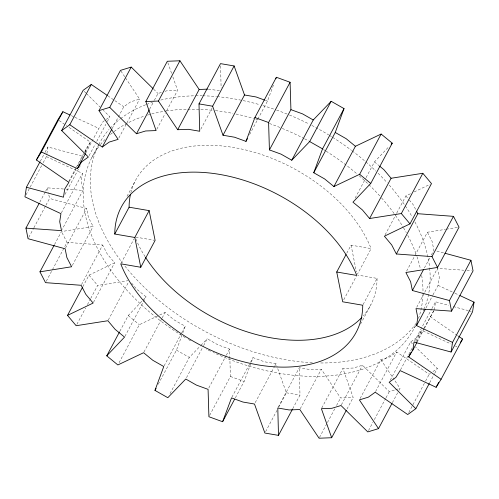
<?xml version="1.0" encoding="UTF-8"?>
<svg xmlns="http://www.w3.org/2000/svg" width="499" height="499" viewBox="0 0 499 499"><rect width="100%" height="100%" fill="white"/><g stroke="black" fill="none" stroke-linecap="round" stroke-linejoin="round"><path stroke-width="0.37" stroke-dasharray="2.5 1.87" d="M43.17 162.736L46.451 156.599L46.787 154.378M46.9 153.636L47.929 146.98L82.747 156.33M46.451 156.599L82.435 173.39L81.206 181.405L83.002 190.381L62.232 229.278M85.653 152.476L86.221 148.771L90.363 142.103L67.459 126.297M434.28 309.966L435.533 301.808L448.869 305.394M432.964 294.903L438.06 285.347L439.295 277.332L437.498 268.356L463.783 270.221M158.252 384.255L176.471 350.136L181.798 335.665M182.859 332.771L185.254 326.259L174.357 320.059L165.088 312.455L139.364 324.699L118.962 362.91M249.619 134.549L267.47 101.11L273.689 84.499M235.36 397.834L244.105 381.461L253.024 357.627L264.439 361.781L275.991 363.759L276.77 365.935M40.276 161.308L44.648 153.118M45.01 152.438L47.929 146.98M26.042 194.81L41.71 165.468M39.783 202.189L45.253 191.953M45.615 191.273L47.436 187.861L65.219 189.121M28.786 237.337L33.52 228.467M33.888 227.781L45.546 205.944M45.908 205.264L49.557 198.44L48.497 193.15M68.731 181.524L76.016 167.876M76.384 167.196L84.4 152.183M84.761 151.496L86.221 148.771M69.23 181.686L76.154 168.718M77.613 165.986L83.077 155.75M84.899 152.338L90.363 142.103M85.759 152.975L98.877 128.411L103.093 121.625L105.557 119.854M64.926 194.46L80.227 165.799M89.103 155.657L95.297 144.061M96.75 141.329L105.863 124.27M107.322 121.538L109.867 116.76L103.33 110.279M61.302 212.973L82.435 173.39M91.635 157.965L98.446 145.215A182.385 116.011 28.1 0 0 122.511 263.023M112.125 128.611L123.783 106.774L130.682 101.821L139.626 99.095L125.162 77.389M54.528 244.535L61.452 231.567L93.113 226.496L88.392 217.308L86.626 208.495L49.557 198.44M118.856 137.992L126.509 123.665M126.871 122.979L139.626 99.095M46.251 281.286L67.022 242.389L61.452 231.567M65.494 248.072L86.626 208.495M149.613 109.187L153.985 100.998M154.347 100.318L157.996 93.488L161.495 92.421M72.343 265.393L93.113 226.496M156.829 129.204L165.213 113.51M166.666 110.778L177.6 90.307L172.723 76.515M127.027 196.325L135.273 180.888M81.512 284.598L102.644 245.021L67.022 242.389M82.822 286.732L89.015 275.13L114.62 262.798L107.285 254.041L102.644 245.021M76.883 324.35L85.628 307.977M87.45 304.565L90.369 299.101M90.731 298.421L97.654 285.453L127.894 280.719M93.481 302.382L114.62 262.798M121.082 263.16L133.982 239.002M200.798 129.21L212.094 108.052M108.277 320.059L128.318 282.528M119.866 331.261L128.243 315.568L146.045 296.83L136.607 289.083L130.85 282.197M124.912 336.407L146.045 296.83M143.955 352.032L161.807 318.599M162.169 317.913L165.088 312.455M164.121 365.842L181.249 333.769M181.611 333.083L185.254 326.259M170.009 393.611L189.321 357.44L200.392 345.907M186.483 377.668L203.243 346.275M203.604 345.595L207.247 338.771L217.957 344.859L229.577 349.088L229.808 356.698M208.807 387.985L225.935 355.912M226.297 355.232L229.577 349.088M209.636 415.368L230.407 376.471L229.833 357.459M231.892 397.204L250.111 363.085M250.473 362.405L253.024 357.627M355.138 198.078L365.711 178.286M366.073 177.607L374.456 161.907L389.114 146.475M255.22 402.656L274.531 366.491M274.893 365.804L275.991 363.759M346.761 253.218L351.065 245.165L371.106 248.589L357.496 274.088M278.161 407.321L299.294 367.744L310.64 369.684L321.325 369.272L340.567 397.959L353.167 397.472L342.9 368.43L353.398 368.025L362.505 365.249L389.282 391.646L395.008 389.9M265.611 431.679L276.901 410.527M278.729 407.115L286.376 392.782L277.026 366.659M343.767 299.78L356.311 276.296M385.109 234.836L396.406 213.678M396.774 212.998L405.88 195.939L410.727 193.606M292.701 408.762L299.993 395.114L299.294 367.744M300.192 408.849L321.325 369.272M363.097 304.552L377.069 278.386L357.771 275.08M360.503 324.15L370.894 304.689M321.768 408.014L342.9 368.43M406.616 271.144L427.387 232.247L445.476 229.347M319.435 437.536L327.088 423.208M327.45 422.528L334.735 408.874M336.557 405.462L340.567 397.959M341.372 404.826L362.505 365.249M346.973 409.068L353.167 397.472M424.399 267.988L429.864 257.752M431.323 255.02L433.874 250.242L432.109 241.429L427.387 232.247M360.103 398.539L380.874 359.642L389.819 356.916L396.711 351.963L429.209 374.275L430.456 373.377M416.727 307.253L424.381 292.925M424.743 292.239L437.498 268.356M375.579 391.547L396.711 351.963M414.532 327.618L415.249 326.277M426.04 307.864L432.596 295.583M390.224 380.188L410.627 341.977L417.401 337.112L421.624 330.326L451.264 344.079M414.401 341.391L431.523 309.318M431.891 308.632L435.533 301.808M400.485 369.909L412.149 348.071M415.792 341.247L421.624 330.326M368.512 430.543L372.884 422.354M374.344 419.622L385.64 398.47M386.001 397.784L389.282 391.646M416.653 341.884L423.576 328.916M423.938 328.236L433.899 310.578M417.152 342.04L424.075 329.078M424.437 328.392L433.912 310.652M392.364 402.699L398.558 391.104M398.919 390.418L400.011 388.372L394.484 380.07M408.8 412.486L425.198 381.779M425.56 381.099L429.209 374.275M429.683 382.77L434.417 373.894M434.785 373.215L437.336 368.437L415.536 346.836M200.922 345.358L207.247 338.771M106.175 119.417L109.867 116.76M432.957 371.58L437.336 368.437M414.182 191.94L430.101 184.274M164.994 91.354L167.096 90.712L177.6 90.307M395.719 389.682L400.011 388.372M446.231 229.222L457.539 227.413M208.333 89.115L219.691 90.737M65.993 189.177L83.002 190.381M466.877 270.439L471.511 270.77M135.797 237.112L154.359 240.287M286.376 392.782L299.993 395.114M453.31 306.586L468.124 310.565M468.867 310.765L471.829 311.557M436.837 251.047L444.253 253.062M265.331 100.33L267.47 101.11M230.407 376.471L244.105 381.461M71.351 115.643L74.176 116.953M74.881 117.277L98.877 128.411M455.493 346.044L456.909 346.699M438.06 285.347L454.29 292.919M455.001 293.25L459.23 295.227M176.471 350.136L189.321 357.44M107.859 95.839L114.227 100.212M114.864 100.648L123.783 106.774M430.132 316.634L456.859 335.072M457.496 335.515L458.768 336.395M59.181 120.59L66.822 125.86M374.456 161.907L379.171 165.78M128.243 315.568L139.364 324.699M153.623 89.184L157.996 93.488M410.627 341.977L412.81 344.135M84.256 91.379L85.89 93.001M86.433 93.544L100.062 107.042M405.88 195.939L408.812 199.444M409.305 200.024L413.209 204.702L416.197 210.497M89.015 275.13L97.654 285.453M380.874 359.642L394.06 379.433M120.908 71.008L124.738 76.752M167.845 62.718L171.693 73.609M351.065 245.165L356.417 271.899M47.436 187.861L48.347 192.396M220.564 65.905L221.126 87.955M416.172 323.29A182.385 116.011 28.1 0 1 319.385 362.966M312.305 362.742A182.385 116.011 28.1 0 1 124.844 265.992M98.802 144.542A182.385 116.011 28.1 0 1 109.075 129.434M110.054 128.337A182.385 116.011 28.1 0 1 119.991 119.105M120.596 118.631A182.385 116.011 28.1 0 1 145.958 104.647M146.669 104.385A182.385 116.011 28.1 0 1 152.463 102.389M160.759 100.068A182.385 116.011 28.1 0 1 194.891 95.796M195.664 95.783A182.385 116.011 28.1 0 1 201.895 95.783M202.675 95.802A182.385 116.011 28.1 0 1 216.466 96.569M217.227 96.638A182.385 116.011 28.1 0 1 259.96 104.765M262.879 105.607A182.385 116.011 28.1 0 1 275.853 109.817M276.571 110.073A182.385 116.011 28.1 0 1 287.293 114.14M289.42 115.007A182.385 116.011 28.1 0 1 309.081 124.02M311.838 125.424A182.385 116.011 28.1 0 1 328.698 134.905M329.359 135.31A182.385 116.011 28.1 0 1 331.985 136.932M332.64 137.344A182.385 116.011 28.1 0 1 351.57 150.392M352.182 150.848A182.385 116.011 28.1 0 1 365.218 161.37M365.804 161.876A182.385 116.011 28.1 0 1 375.94 171.145M378.092 173.253A182.385 116.011 28.1 0 1 387.174 182.765M389.245 185.092A182.385 116.011 28.1 0 1 404.932 205.32M405.369 205.962A182.385 116.011 28.1 0 1 411.856 216.36M414.931 221.93A182.385 116.011 28.1 0 1 429.589 267.464M429.67 268.237A182.385 116.011 28.1 0 1 424.53 307.977M424.244 308.681A182.385 116.011 28.1 0 1 422.703 312.162M145.128 256.711A133.09 84.655 28.1 0 1 135.896 239.071M130.85 192.708A133.09 84.655 28.1 0 1 244.236 149.631A133.09 84.655 28.1 0 1 371.106 248.589M377.069 278.386A133.09 84.655 28.1 0 1 363.403 315.711M415.536 325.579A182.385 116.011 28.1 0 1 213.31 352.519M210.503 351.202A182.385 116.011 28.1 0 1 206.324 349.175M190.637 340.798A182.385 116.011 28.1 0 1 187.961 339.239M185.297 337.655A182.385 116.011 28.1 0 1 99.931 145.209M100.418 144.616A182.385 116.011 28.1 0 1 105.457 139.059M110.46 134.456A182.385 116.011 28.1 0 1 113.429 132.054M114.04 131.586A182.385 116.011 28.1 0 1 144.56 116.042M147.523 115.126A182.385 116.011 28.1 0 1 165.468 111.121M166.236 111.009A182.385 116.011 28.1 0 1 186.957 109.237M187.724 109.219A182.385 116.011 28.1 0 1 212.349 110.285M215.412 110.628A182.385 116.011 28.1 0 1 233.002 113.416M236.039 114.034A182.385 116.011 28.1 0 1 253.554 118.4M255.713 119.03A182.385 116.011 28.1 0 1 258.594 119.903M269.404 123.496A182.385 116.011 28.1 0 1 280.126 127.563M282.259 128.43A182.385 116.011 28.1 0 1 303.985 138.491M304.671 138.847A182.385 116.011 28.1 0 1 308.762 141.011M323.508 149.538A182.385 116.011 28.1 0 1 325.473 150.767M326.121 151.178A182.385 116.011 28.1 0 1 356.885 173.789M359.218 175.798A182.385 116.011 28.1 0 1 381.049 197.348M381.567 197.928A182.385 116.011 28.1 0 1 395.071 214.869M395.532 215.512A182.385 116.011 28.1 0 1 403.155 227.176M403.548 227.825A182.385 116.011 28.1 0 1 406.255 232.559M407.764 235.347A182.385 116.011 28.1 0 1 416.74 255.962M416.989 256.711A182.385 116.011 28.1 0 1 420.345 268.581M421.686 275.429A182.385 116.011 28.1 0 1 422.952 293.899M422.927 294.672A182.385 116.011 28.1 0 1 418.449 318.537"/><path stroke-width="0.75" d="M39.908 161.994L26.428 187.244L24.95 196.856L60.94 213.653L59.705 221.668L61.502 230.644L25.942 228.124L28.056 238.703L65.126 248.758L66.891 257.571L71.613 266.753L39.951 271.83L45.521 282.652L81.15 285.285L85.791 294.298L93.12 303.061L67.515 315.393L76.154 325.716L107.909 320.738L115.113 329.346L124.544 337.093L106.749 355.831L117.87 364.956L143.587 352.718L152.856 360.322L163.759 366.522L154.971 390.399L167.82 397.703L185.753 379.028L196.456 385.122L208.077 389.351L208.913 416.734L222.604 421.724L234.63 399.2M222.604 421.724L231.53 397.89L242.944 402.044L254.49 404.022L264.882 433.045L278.492 435.371L277.793 408.007L289.139 409.947L299.83 409.529L319.067 438.222L331.673 437.729L321.4 408.693L331.904 408.288L341.004 405.512L367.788 431.909L378.516 428.635L359.374 399.905L368.318 397.179L375.217 392.226L407.708 414.532L415.835 408.7L389.133 382.24L395.907 377.375L400.123 370.589L436.114 387.286L441.091 379.29L408.637 356.897L412.779 350.229L414.033 342.071L451.071 352.02L472.572 311.756L474.05 302.144L459.935 295.558M451.071 352.02L452.549 342.401L416.565 325.61L417.794 317.595L415.998 308.619L451.564 311.139L473.058 270.876L470.944 260.297L444.996 253.261M451.564 311.139L449.443 300.56L412.374 290.505L410.608 281.692L405.887 272.504L437.548 267.433L431.978 256.611L396.356 253.979L391.715 244.959L384.38 236.202L409.985 223.87L431.485 183.607L422.846 173.284L401.346 213.547L369.591 218.518L362.393 209.917L352.955 202.17L370.757 183.432L392.251 143.169L381.13 134.044L359.636 174.301L333.912 186.545L324.643 178.941L313.746 172.741L322.529 148.864L344.029 108.601L331.18 101.297L313.247 119.972L291.753 160.229L281.043 154.141L269.423 149.912L268.593 122.529L290.087 82.266L276.396 77.276L254.895 117.539L245.976 141.373L234.561 137.219L223.009 135.241L212.624 106.218L234.118 65.955L220.508 63.629L199.007 103.886L199.706 131.256L188.36 129.316L177.675 129.728L158.433 101.041L145.833 101.528L156.1 130.57L145.602 130.975L136.495 133.751L109.718 107.354L98.989 110.628L118.126 139.358L109.181 142.084L102.289 147.037L69.791 124.725L61.664 130.563L88.373 157.023L81.599 161.888L77.376 168.674L41.386 151.977L36.415 159.973L68.868 182.366L64.72 189.034L63.467 197.192L26.428 187.244M313.746 172.741L335.241 132.478L344.029 108.601M275.853 78.723L276.396 77.276M36.415 159.973L57.909 119.71L62.886 111.714L69.941 114.988M41.386 151.977L62.886 111.714M61.664 130.563L83.165 90.3L91.292 84.468L107.223 95.403M69.791 124.725L91.292 84.468M25.942 228.124L39.059 203.555M98.989 110.628L120.484 70.365L131.212 67.091L153.074 88.641M109.718 107.354L131.212 67.091M77.376 168.674L85.398 153.661M102.289 147.037L111.764 129.291M39.951 271.83L54.166 245.215M145.833 101.528L167.327 61.271L179.933 60.778L199.17 89.471L207.572 89.14M136.495 133.751L149.251 109.867M158.433 101.041L179.933 60.778M67.515 315.393L82.454 287.412M346.05 254.559L336.731 272.005L342.694 301.795L362.736 305.226A133.09 84.655 28.1 0 1 257.808 364.85A133.09 84.655 28.1 0 1 120.727 263.828L140.768 267.258L134.811 237.468L114.764 234.037L129.098 207.197A133.09 84.655 28.1 0 1 130.507 194.167M177.675 129.728L199.17 89.471M134.811 237.468L149.139 210.622L129.098 207.197M140.768 267.258L155.102 240.418L149.139 210.622M223.009 135.241L244.51 94.978L234.118 65.955M106.749 355.831L119.498 331.947M245.976 141.373L247.429 138.641M269.423 149.912L290.923 109.649L290.087 82.266M154.971 390.399L156.068 388.353M291.753 160.229L309.679 141.56L331.18 101.297M333.912 186.545L355.413 146.282L381.13 134.044M369.591 218.518L391.091 178.262L422.846 173.284M278.492 435.371L292.339 409.442M396.356 253.979L417.85 213.715L416.528 211.139M331.673 437.729L346.244 410.434M412.374 290.505L423.67 269.348M431.978 256.611L453.479 216.348L417.85 213.715M437.548 267.433L459.049 227.17L453.479 216.348M416.565 325.61L425.31 309.23M408.637 356.897L411.188 352.119M412.779 350.229L416.79 342.726M378.516 428.635L391.996 403.385M449.443 300.56L470.944 260.297M415.835 408.7L429.321 383.45M452.549 342.401L474.05 302.144M436.114 387.286L438.665 382.508M441.091 379.29L462.585 339.027L458.768 336.395M460.29 342.719L462.585 339.027M391.204 144.273L392.251 143.169M244.51 94.978L256.056 96.956L264.62 100.074M199.007 103.886L212.624 106.218M336.731 272.005L356.779 275.436A133.09 84.655 28.1 0 0 219.697 174.413A133.09 84.655 28.1 0 0 114.764 234.037M290.923 109.649L302.544 113.878L313.247 119.972M254.895 117.539L268.593 122.529M335.241 132.478L346.144 138.678L355.413 146.282M309.679 141.56L322.529 148.864M379.764 166.267L383.887 169.654L391.091 178.262M359.636 174.301L370.757 183.432M401.346 213.547L409.985 223.87M361.887 317.376A133.09 84.655 28.1 0 1 254.359 334.018A133.09 84.655 28.1 0 1 145.533 257.347"/></g></svg>
